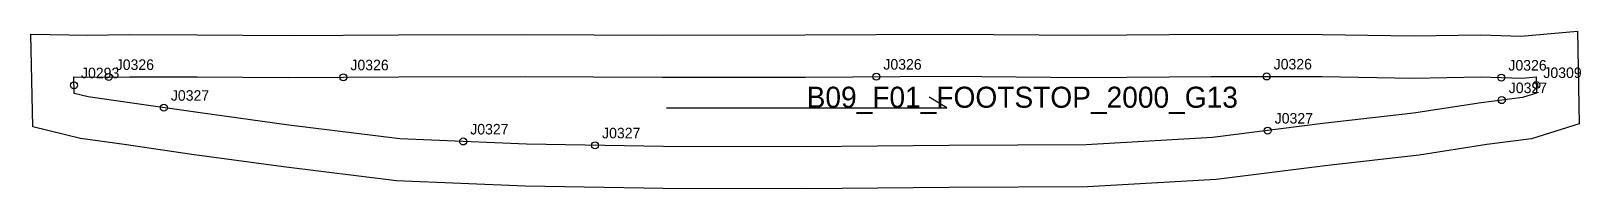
# Model space of a CAD drawing. Header units: millimetres. Extents: x -12 to 430, y -32 to 13.
import ezdxf

# ---------------------------------------------------------------- set-up
doc = ezdxf.new("R2010")
doc.units = ezdxf.units.MM
for name, color, linetype in [('CUT', 1, 'Continuous'), ('GRAIN', 3, 'Continuous'), ('LABEL', 7, 'Continuous'), ('NOTCH', 2, 'Continuous'), ('SEW', 5, 'Continuous')]:
    doc.layers.add(name, color=color, linetype=linetype)

msp = doc.modelspace()

# ---------------------------------------------------------------- linework, layer by layer
at = {"layer": 'CUT'}
msp.add_lwpolyline([(-12.23, 12.2), (4.03, 11.94), (15.82, 12.08), (35.24, 12.04), (61.15, 11.82), (92.7, 12), (128.84, 12.11), (168.01, 11.92), (208.66, 11.97), (249.43, 12.22), (288.57, 11.88), (324.6, 12.16), (356.38, 12.14), (382.24, 11.69), (401.6, 12.01), (413.05, 11.66), (429.16, 13.09), (429.65, -13.32), (416.08, -17.61), (403.33, -19.23), (384.02, -22.25), (357.95, -25.2), (326.06, -29.21), (289.29, -31.32), (249.86, -31.48), (209.12, -31.89), (168.24, -31.81), (128.83, -31.13), (92.1, -29.58), (59.84, -25.62), (33.69, -22.03), (14.33, -19.24), (1.86, -17.48), (-11.74, -14.2), (-12.23, 12.2)], close=True, dxfattribs=at)
at = {"layer": 'GRAIN'}
for p, q in [((169.16, -8.76), (249.16, -8.76)), ((249.16, -8.76), (244.16, -5.76))]:
    msp.add_line(p, q, dxfattribs=at)
at = {"layer": 'NOTCH'}
for centre in [(9.95, 0.01), (76.94, -0.09), (229.06, 0.1), (340.46, 0.15), (407.46, -0.17), (0.04, -2.35), (417.44, -2.29), (25.69, -8.76), (407.58, -6.59), (111.14, -18.37), (340.75, -15.27), (148.77, -19.47)]:
    msp.add_circle(centre, 1, dxfattribs=at)
at = {"layer": 'SEW'}
msp.add_lwpolyline([(0, 0), (4.01, -0.07), (15.88, 0.08), (35.17, 0.04), (61.13, -0.18), (92.75, 0), (128.83, 0.11), (167.99, -0.08), (208.7, -0.03), (249.41, 0.22), (288.57, -0.12), (324.65, 0.16), (356.27, 0.14), (382.24, -0.31), (401.52, 0.01), (413.4, -0.35), (417.4, 0), (417.49, -4.58), (413.5, -5.84), (401.65, -7.34), (382.42, -10.35), (356.52, -13.28), (324.97, -17.26), (288.93, -19.32), (249.78, -19.48), (209.07, -19.89), (168.35, -19.81), (129.19, -19.13), (93.08, -17.61), (61.38, -13.72), (35.36, -10.15), (16.02, -7.36), (4.12, -5.68), (0.09, -4.71)], close=True, dxfattribs=at)

# ---------------------------------------------------------------- texts
at = {"layer": 'LABEL'}
for s, height, p in [('J0326', 3, (11.95, 2.01)), ('J0326', 3, (78.94, 1.91)), ('J0326', 3, (231.06, 2.1)), ('J0326', 3, (342.46, 2.15)), ('J0326', 3, (409.46, 1.83)), ('J0293', 3, (2.04, -0.35)), ('J0309', 3, (419.44, -0.29)), ('J0327', 3, (27.69, -6.76)), ('B09_F01_FOOTSTOP_2000_G13', 6, (209.16, -8.76)), ('J0327', 3, (409.58, -4.59)), ('J0327', 3, (342.75, -13.27)), ('J0327', 3, (113.14, -16.37)), ('J0327', 3, (150.77, -17.47))]:
    msp.add_text(s, height=height, dxfattribs=at).set_placement(p)

doc.saveas('drawing.dxf')
